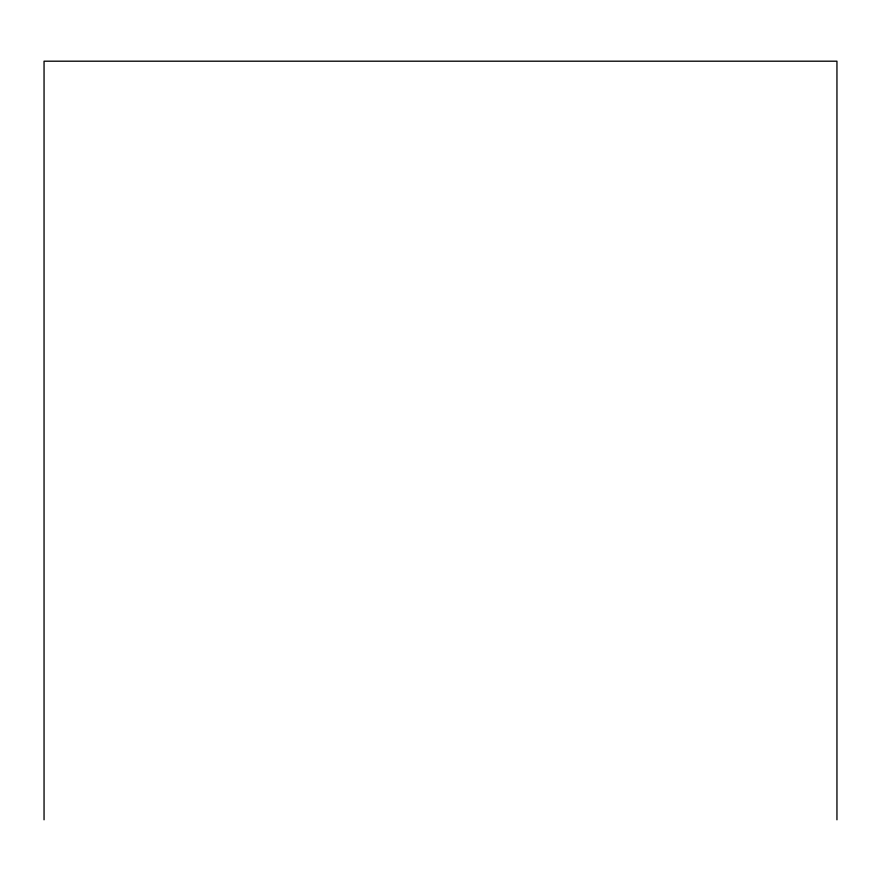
<?xml version="1.0" encoding="UTF-8"?>
<svg xmlns="http://www.w3.org/2000/svg" width="881" height="881" viewBox="0 0 881 881"><rect width="100%" height="100%" fill="white"/><g stroke="black" fill="none" stroke-linecap="round" stroke-linejoin="round"><path stroke-width="1.32" d="M836.95 819.804L836.95 61.196L44.05 61.196L44.05 819.804"/></g></svg>
